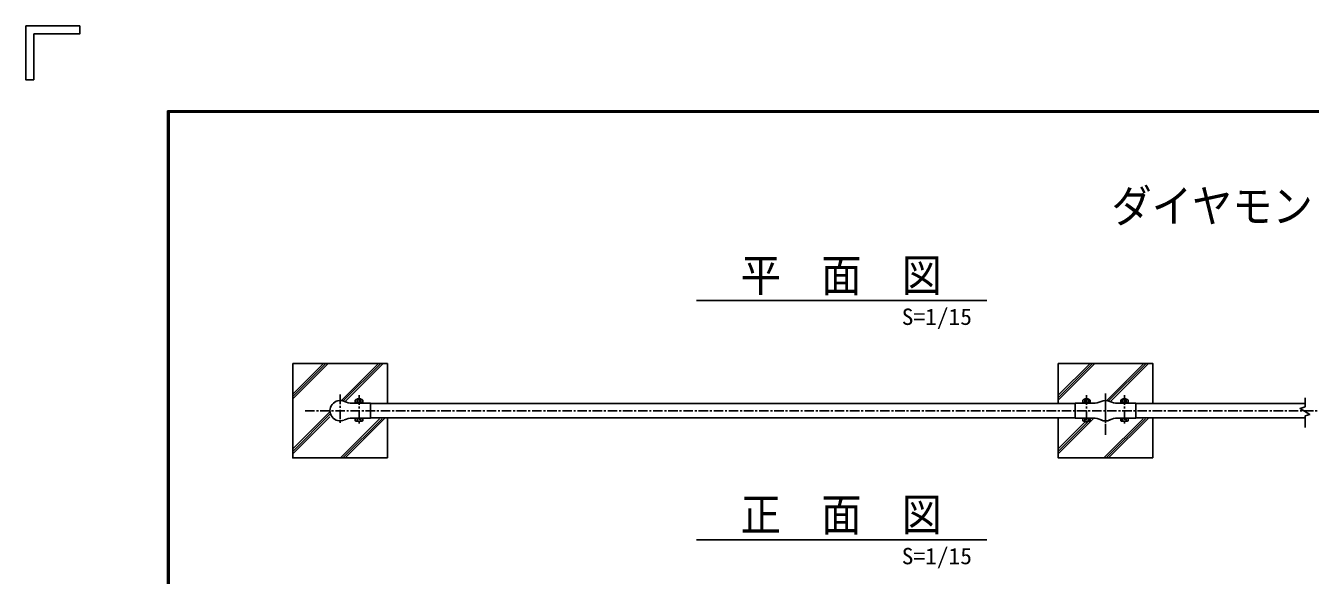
# Model space of a CAD drawing. Units: millimetres, scale not verified. Extents: x -4425 to 4425, y -3150 to 3150.
# Drawn here: x -4425 to -1030, y 1696 to 3150 of the extents above; entities that cross this region are included whole.
import ezdxf
from ezdxf.enums import TextEntityAlignment as Align

# ---------------------------------------------------------------- set-up
doc = ezdxf.new("R2010")
doc.units = ezdxf.units.MM
doc.header["$LTSCALE"] = 20
doc.linetypes.add('USER1', pattern=[2, 1.25, -0.25, 0.25, -0.25])
doc.linetypes.add('USER2', pattern=[4, 2.5, -0.5, 0.5, -0.5])
for name, color, linetype, lineweight in [('0-0_KOUZOU', 7, 'Continuous', 25), ('0-1_KISO', 7, 'Continuous', 25), ('0-2_HATCH', 4, 'Continuous', 25), ('0-4_SUNPOU', 1, 'Continuous', 25), ('0-6_BUHIN', 7, 'Continuous', 25), ('0-7_BOLT', 3, 'Continuous', 25), ('0-A_WAKU', 7, 'Continuous', 25)]:
    doc.layers.add(name, color=color, linetype=linetype, lineweight=lineweight)
doc.styles.add('ＭＳ ゴシック', font='')
doc.styles.get('ＭＳ ゴシック').set_extended_font_data('MS Gothic')

msp = doc.modelspace()

# ---------------------------------------------------------------- linework, layer by layer
at = {"layer": '0-0_KOUZOU', "color": 1, "linetype": 'USER1'}
for p, q in [((-3594.13, 2174.15), (-3594.13, 2094.86)), ((-1571.13, 2174.15), (-1571.13, 2094.86))]:
    msp.add_line(p, q, dxfattribs=at)
at = {"layer": '0-0_KOUZOU', "color": 1, "linetype": 'USER2'}
msp.add_line((-1571.13, 2177.16), (-1571.13, 2067.95), dxfattribs=at)
msp.add_line((-1571.13, 2177.16), (-1571.13, 2067.95), dxfattribs=at)
at = {"layer": '0-0_KOUZOU'}
for p, q in [((-3514.13, 2150.39), (-1651.13, 2150.39)), ((-1043.63, 2150.39), (-1491.13, 2150.39)), ((-3514.13, 2112.39), (-1651.13, 2112.39)), ((-1043.63, 2112.39), (-1491.13, 2112.39))]:
    msp.add_line(p, q, dxfattribs=at)
at = {"layer": '0-0_KOUZOU', "color": 3}
for p, q in [((-1043.63, 2141.31), (-1043.63, 2165.75)), ((-1043.63, 2087.39), (-1043.63, 2118.05))]:
    msp.add_line(p, q, dxfattribs=at)
msp.add_lwpolyline([(-1043.63, 2141.31), (-1056.65, 2136.9), (-1031.29, 2121.2), (-1043.63, 2118.05)], dxfattribs=at)
at = {"layer": '0-1_KISO'}
for p, q in [((-3469.13, 2256.39), (-3719.13, 2256.39)), ((-3469.13, 2150.39), (-3469.13, 2256.39)), ((-1696.13, 2150.39), (-1696.13, 2256.39)), ((-3469.13, 2006.39), (-3469.13, 2112.39)), ((-1446.13, 2006.39), (-1446.13, 2112.39))]:
    msp.add_line(p, q, dxfattribs=at)
for points in [[(-3469.13, 2006.39), (-3719.13, 2006.39), (-3719.13, 2256.39)], [(-1446.13, 2150.39), (-1446.13, 2256.39), (-1696.13, 2256.39)], [(-1446.13, 2006.39), (-1696.13, 2006.39), (-1696.13, 2112.39)]]:
    msp.add_lwpolyline(points, dxfattribs=at)
at = {"layer": '0-2_HATCH'}
for p, q in [((-3719.13, 2175.04), (-3637.78, 2256.39)), ((-3719.13, 2168.79), (-3631.53, 2256.39)), ((-3719.13, 2162.54), (-3625.28, 2256.39)), ((-3590.64, 2158.71), (-3492.95, 2256.39)), ((-3584.98, 2158.11), (-3486.7, 2256.39)), ((-3579.78, 2157.07), (-3480.45, 2256.39)), ((-1696.13, 2159.71), (-1599.45, 2256.39)), ((-1696.13, 2165.96), (-1605.7, 2256.39)), ((-1696.13, 2172.21), (-1611.95, 2256.39)), ((-1567.64, 2158.71), (-1469.95, 2256.39)), ((-1561.98, 2158.11), (-1463.7, 2256.39)), ((-1556.78, 2157.07), (-1457.45, 2256.39)), ((-3719.13, 2030.21), (-3621.13, 2128.21)), ((-3719.13, 2023.96), (-3621.13, 2121.96)), ((-3719.13, 2017.71), (-3621.13, 2115.71)), ((-3593.31, 2006.39), (-3489.56, 2110.14)), ((-3587.06, 2006.39), (-3483.31, 2110.14)), ((-3580.81, 2006.39), (-3474.81, 2112.39)), ((-1696.13, 2017.71), (-1603.7, 2110.14)), ((-1575.34, 2006.39), (-1471.59, 2110.14)), ((-1569.09, 2006.39), (-1465.34, 2110.14)), ((-1562.84, 2006.39), (-1456.84, 2112.39)), ((-1696.13, 2023.96), (-1617.02, 2103.07)), ((-1696.13, 2030.21), (-1623.82, 2102.53))]:
    msp.add_line(p, q, dxfattribs=at)
at = {"layer": '0-4_SUNPOU'}
for p, q in [((-2652.06, 2423.39), (-1884.61, 2423.39)), ((-2652.06, 1790.25), (-1884.61, 1790.25))]:
    msp.add_line(p, q, dxfattribs=at)
at = {"layer": '0-6_BUHIN'}
for p, q in [((-3514.13, 2151.14), (-3562.71, 2151.14)), ((-3514.13, 2151.14), (-3514.13, 2111.64)), ((-1651.13, 2151.14), (-1651.13, 2111.64)), ((-1651.13, 2151.14), (-1602.55, 2151.14)), ((-1491.13, 2151.14), (-1539.71, 2151.14)), ((-3514.13, 2111.64), (-3562.71, 2111.64)), ((-1651.13, 2111.64), (-1602.55, 2111.64))]:
    msp.add_line(p, q, dxfattribs=at)
at = {"layer": '0-6_BUHIN', "color": 1, "linetype": 'USER1'}
for p, q in [((-3544.13, 2172.31), (-3544.13, 2094.16)), ((-1621.13, 2172.31), (-1621.13, 2094.16)), ((-1521.13, 2172.31), (-1521.13, 2094.16)), ((-3686.63, 2131.39), (-946.2, 2131.39))]:
    msp.add_line(p, q, dxfattribs=at)
at = {"layer": '0-6_BUHIN'}
msp.add_lwpolyline([(-1491.13, 2151.14), (-1491.13, 2111.64), (-1539.71, 2111.64)], dxfattribs=at)
for centre, radius, start, end in [((-3594.13, 2131.39), 27, 64.66832, 294.24963), ((-3561.87, 2199.54), 48.4, 244.66832, 270), ((-1603.39, 2199.54), 48.4, 270, 295.33168), ((-1571.13, 2131.39), 27, 64.66832, 115.33168), ((-1571.13, 2131.39), 27, 64.66832, 115.33168), ((-1538.87, 2199.54), 48.4, 244.66832, 270), ((-3561.87, 2063.24), 48.4, 90, 115.33168), ((-1603.39, 2063.24), 48.4, 64.66832, 90), ((-1571.13, 2131.39), 27, 244.66832, 294.24963), ((-1571.13, 2131.39), 27, 245.75037, 295.33168), ((-1538.87, 2063.24), 48.4, 90, 115.33168)]:
    msp.add_arc(centre, radius, start, end, dxfattribs=at)
at = {"layer": '0-7_BOLT'}
for p, q in [((-3554.63, 2153.14), (-3554.63, 2151.14)), ((-3533.63, 2153.14), (-3554.63, 2153.14)), ((-3533.63, 2151.14), (-3554.63, 2151.14)), ((-3551.48, 2161.14), (-3553.93, 2159.73)), ((-3553.93, 2159.73), (-3553.93, 2153.14)), ((-3536.78, 2161.14), (-3551.48, 2161.14)), ((-3549.13, 2159.73), (-3549.13, 2153.14)), ((-3539.13, 2159.73), (-3539.13, 2153.14)), ((-3536.78, 2161.14), (-3534.33, 2159.73)), ((-3536.78, 2161.14), (-3534.33, 2159.73)), ((-3534.33, 2159.73), (-3534.33, 2153.14)), ((-3533.63, 2153.14), (-3533.63, 2151.14)), ((-1631.63, 2153.14), (-1610.63, 2153.14)), ((-1631.63, 2153.14), (-1631.63, 2151.14)), ((-1631.63, 2151.14), (-1610.63, 2151.14)), ((-1628.48, 2161.14), (-1630.93, 2159.73)), ((-1628.48, 2161.14), (-1630.93, 2159.73)), ((-1630.93, 2159.73), (-1630.93, 2153.14)), ((-1628.48, 2161.14), (-1613.78, 2161.14)), ((-1626.13, 2159.73), (-1626.13, 2153.14)), ((-1616.13, 2159.73), (-1616.13, 2153.14)), ((-1613.78, 2161.14), (-1611.33, 2159.73)), ((-1611.33, 2159.73), (-1611.33, 2153.14)), ((-1610.63, 2153.14), (-1610.63, 2151.14)), ((-1510.63, 2153.14), (-1531.63, 2153.14)), ((-1531.63, 2153.14), (-1531.63, 2151.14)), ((-1528.48, 2161.14), (-1530.93, 2159.73)), ((-1513.78, 2161.14), (-1528.48, 2161.14)), ((-1526.13, 2159.73), (-1526.13, 2153.14)), ((-1516.13, 2159.73), (-1516.13, 2153.14)), ((-1513.78, 2161.14), (-1511.33, 2159.73)), ((-3549.13, 2111.64), (-3549.13, 2111.14)), ((-3549.13, 2111.64), (-3549.13, 2111.14)), ((-3549.13, 2105.06), (-3549.13, 2111.64)), ((-3539.13, 2111.64), (-3539.13, 2111.14)), ((-3539.13, 2111.64), (-3539.13, 2111.14)), ((-3539.13, 2105.06), (-3539.13, 2111.64)), ((-1626.13, 2111.64), (-1626.13, 2111.14)), ((-1626.13, 2111.64), (-1626.13, 2111.14)), ((-1626.13, 2105.06), (-1626.13, 2111.64)), ((-1616.13, 2111.64), (-1616.13, 2111.14)), ((-1616.13, 2111.64), (-1616.13, 2111.14)), ((-1616.13, 2105.06), (-1616.13, 2111.64)), ((-1530.93, 2105.06), (-1530.93, 2111.64)), ((-1526.13, 2105.06), (-1526.13, 2111.64)), ((-1526.13, 2111.64), (-1526.13, 2111.14)), ((-1526.13, 2111.64), (-1526.13, 2111.14)), ((-1516.13, 2105.06), (-1516.13, 2111.64)), ((-1516.13, 2111.64), (-1516.13, 2111.14)), ((-1516.13, 2111.64), (-1516.13, 2111.14)), ((-1511.33, 2105.06), (-1511.33, 2111.64)), ((-1528.48, 2103.64), (-1530.93, 2105.06)), ((-1513.78, 2103.64), (-1528.48, 2103.64)), ((-1513.78, 2103.64), (-1511.33, 2105.06))]:
    msp.add_line(p, q, dxfattribs=at)
for points in [[(-3536.78, 2161.14), (-3551.48, 2161.14), (-3553.93, 2159.73)], [(-1628.48, 2161.14), (-1613.78, 2161.14), (-1611.33, 2159.73)], [(-1510.63, 2153.14), (-1510.63, 2151.14), (-1531.63, 2151.14)], [(-1513.78, 2161.14), (-1528.48, 2161.14), (-1530.93, 2159.73), (-1530.93, 2153.14)], [(-1513.78, 2161.14), (-1511.33, 2159.73), (-1511.33, 2153.14)], [(-3536.78, 2103.64), (-3551.48, 2103.64), (-3553.93, 2105.06), (-3553.93, 2111.64)], [(-3536.78, 2103.64), (-3534.33, 2105.06), (-3534.33, 2111.64)], [(-1628.48, 2103.64), (-1630.93, 2105.06), (-1630.93, 2111.64)], [(-1628.48, 2103.64), (-1613.78, 2103.64), (-1611.33, 2105.06), (-1611.33, 2111.64)]]:
    msp.add_lwpolyline(points, dxfattribs=at)
for centre, radius, start, end in [((-3551.35, 2158.69), 2.45, 24.94299, 92.968), ((-3551.35, 2158.69), 2.45, 24.94299, 92.968), ((-3544.13, 2153.87), 10, 46.67952, 133.32048), ((-3544.13, 2151.6), 9.54, 58.40741, 121.59259), ((-3544.13, 2151.6), 9.54, 58.40741, 121.59259), ((-3536.91, 2158.69), 2.45, 87.032, 155.05701), ((-3536.91, 2158.69), 2.45, 87.032, 155.05701), ((-1628.35, 2158.69), 2.45, 24.94299, 92.968), ((-1628.35, 2158.69), 2.45, 24.94299, 92.968), ((-1621.13, 2153.87), 10, 46.67952, 133.32048), ((-1621.13, 2151.6), 9.54, 58.40741, 121.59259), ((-1621.13, 2151.6), 9.54, 58.40741, 121.59259), ((-1613.91, 2158.69), 2.45, 87.032, 155.05701), ((-1613.91, 2158.69), 2.45, 87.032, 155.05701), ((-1528.35, 2158.69), 2.45, 24.94299, 92.968), ((-1528.35, 2158.69), 2.45, 24.94299, 92.968), ((-1521.13, 2153.87), 10, 46.67952, 133.32048), ((-1521.13, 2151.6), 9.54, 58.40741, 121.59259), ((-1521.13, 2151.6), 9.54, 58.40741, 121.59259), ((-1513.91, 2158.69), 2.45, 87.032, 155.05701), ((-1513.91, 2158.69), 2.45, 87.032, 155.05701), ((-3551.35, 2106.09), 2.45, 267.032, 335.05701), ((-3544.13, 2113.19), 9.54, 238.40741, 301.59259), ((-3536.91, 2106.09), 2.45, 204.94299, 272.968), ((-1628.35, 2106.09), 2.45, 267.032, 335.05701), ((-1621.13, 2113.19), 9.54, 238.40741, 301.59259), ((-1613.91, 2106.09), 2.45, 204.94299, 272.968), ((-1528.35, 2106.09), 2.45, 267.032, 335.05701), ((-1521.13, 2113.19), 9.54, 238.40741, 301.59259), ((-1513.91, 2106.09), 2.45, 204.94299, 272.968)]:
    msp.add_arc(centre, radius, start, end, dxfattribs=at)
at = {"layer": '0-A_WAKU'}
for p, q in [((-4281.91, 3150.05), (-4425.16, 3150.05)), ((-4403.67, 3006.8), (-4403.67, 3128.57)), ((-4048.16, 2923.05), (4197.84, 2923.05)), ((-4048.16, -2922.95), (-4048.16, 2923.05))]:
    msp.add_line(p, q, dxfattribs=at)
for points in [[(-4425.16, 3150.05), (-4425.16, 3006.8), (-4403.67, 3006.8)], [(-4403.67, 3128.57), (-4281.91, 3128.57), (-4281.91, 3150.05)], [(-4046.16, -2920.95), (-4046.16, 2921.05), (4195.84, 2921.05)]]:
    msp.add_lwpolyline(points, dxfattribs=at)
msp.add_lwpolyline([(-4050.16, 2925.05), (4199.84, 2925.05), (4199.84, -2924.95), (-4050.16, -2924.95)], close=True, dxfattribs=at)

# ---------------------------------------------------------------- texts
at = {"layer": '0-4_SUNPOU', "color": 7, "style": 'ＭＳ ゴシック', "width": 0.9}
for s, p in [('ダイヤモンドフェンス', (-1555.21, 2603.62)), ('平\u3000面\u3000図', (-2535.35, 2420.49)), ('正\u3000面\u3000図', (-2535.35, 1787.35))]:
    msp.add_text(s, height=86.66, dxfattribs=at).set_placement(p, align=Align.BOTTOM_LEFT)
at = {"layer": '0-4_SUNPOU', "color": 3, "style": 'ＭＳ ゴシック', "width": 1.05}
for p in [(-2109.52, 2345.42), (-2109.52, 1712.29)]:
    msp.add_text('S=1/15', height=43.26, dxfattribs=at).set_placement(p, align=Align.BOTTOM_LEFT)

doc.saveas('drawing.dxf')
